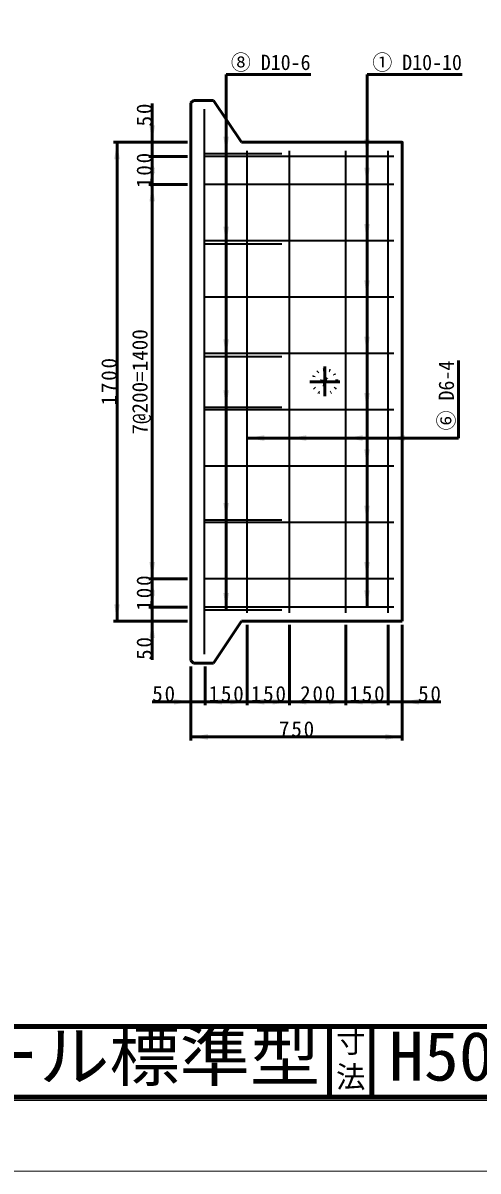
# Model space of a CAD drawing. Units: millimetres, scale not verified, with parts at other scales. Extents: x -2102 to 2102, y -1485 to 1485.
# Drawn here: x 37 to 683, y -1485 to 145 of the extents above; entities that cross this region are included whole.
import ezdxf
from ezdxf.enums import TextEntityAlignment as Align

# ---------------------------------------------------------------- set-up
doc = ezdxf.new("R2010")
doc.units = ezdxf.units.MM
doc.header["$LTSCALE"] = 5
doc.linetypes.add('DOTTED', pattern=[1.75, 0.25, -1.5])
doc.linetypes.add('LONG_DASHED_DOTTED', pattern=[15.25, 12, -1.5, 0.25, -1.5])
doc.layers.add('0-0_V-nasSTD', color=7, linetype='Continuous', lineweight=50)
doc.layers.add('0-1_0', color=7, linetype='Continuous', lineweight=100)
doc.styles.add('ＭＳ ゴシック', font='')
doc.styles.get('ＭＳ ゴシック').set_extended_font_data('MS Gothic')

msp = doc.modelspace()

# ---------------------------------------------------------------- linework, layer by layer
at = {"layer": '0-0_V-nasSTD'}
for p, q in [((325.579, -688.255), (325.579, 71.745)), ((325.579, 71.745), (445.579, 71.745)), ((525.579, -684.255), (525.579, 71.745)), ((525.579, 71.745), (660.579, 71.745)), ((279.179, 35.145), (275.579, 31.545)), ((307.579, 35.145), (279.179, 35.145)), ((307.579, 35.145), (347.579, -24.255)), ((275.579, 31.545), (275.579, -760.055)), ((270.579, -24.255), (165.579, -24.255)), ((170.579, -24.255), (170.579, -704.255)), ((270.579, -44.255), (215.579, -44.255)), ((220.579, -44.255), (220.579, -84.255)), ((270.579, -84.255), (215.579, -84.255)), ((220.579, -644.255), (220.579, -84.255)), ((655.579, -444.255), (655.579, -334.255)), ((355.579, -444.255), (655.579, -444.255)), ((270.579, -644.255), (215.579, -644.255)), ((220.579, -684.255), (220.579, -644.255)), ((270.579, -684.255), (215.579, -684.255)), ((270.579, -704.255), (165.579, -704.255)), ((347.579, -704.255), (307.579, -763.655)), ((575.579, -704.255), (347.579, -704.255)), ((355.579, -823.655), (355.579, -709.255)), ((415.579, -823.655), (415.579, -709.255)), ((495.579, -823.655), (495.579, -709.255)), ((555.579, -823.655), (555.579, -709.255)), ((575.579, -873.655), (575.579, -709.255)), ((275.579, -760.055), (279.179, -763.655)), ((279.179, -763.655), (307.579, -763.655)), ((275.579, -873.655), (275.579, -768.655)), ((295.579, -823.655), (295.579, -768.655)), ((295.579, -818.655), (355.579, -818.655)), ((355.579, -818.655), (415.579, -818.655)), ((575.579, -868.655), (275.579, -868.655))]:
    msp.add_line(p, q, dxfattribs=at)
at = {"layer": '0-0_V-nasSTD', "lineweight": 35}
for p, q in [((294.379, 22.745), (294.379, -751.255)), ((293.579, -40.255), (404.608, -40.255)), ((563.579, -44.255), (295.579, -44.255)), ((355.579, -692.255), (355.579, -36.255)), ((415.579, -692.255), (415.579, -36.255)), ((495.579, -692.255), (495.579, -36.255)), ((555.579, -692.255), (555.579, -36.255)), ((563.579, -84.255), (295.579, -84.255)), ((293.579, -168.255), (404.608, -168.255)), ((563.579, -164.255), (295.579, -164.255)), ((563.579, -244.255), (295.579, -244.255)), ((563.579, -324.255), (295.579, -324.255)), ((293.579, -328.255), (404.608, -328.255)), ((293.579, -400.255), (404.608, -400.255)), ((563.579, -404.255), (295.579, -404.255)), ((563.579, -484.255), (295.579, -484.255)), ((293.579, -560.255), (404.608, -560.255)), ((563.579, -564.255), (295.579, -564.255)), ((563.579, -644.255), (295.579, -644.255)), ((563.579, -684.255), (295.579, -684.255)), ((293.579, -688.255), (404.608, -688.255))]:
    msp.add_line(p, q, dxfattribs=at)
at = {"layer": '0-0_V-nasSTD', "linetype": 'LONG_DASHED_DOTTED'}
for p, q in [((465.579, -342.455), (465.579, -384.855)), ((444.379, -364.255), (486.779, -364.255))]:
    msp.add_line(p, q, dxfattribs=at)
at = {"layer": '0-0_V-nasSTD', "lineweight": 100}
for p, q in [((472.5, -1280), (472.5, -1380)), ((532.5, -1280), (532.5, -1380)), ((-1997.5, -1380), (1997.5, -1380))]:
    msp.add_line(p, q, dxfattribs=at)
at = {"layer": '0-0_V-nasSTD', "lineweight": 18}
for points in [[(-2102.5, -1485), (-2102.5, 1485), (2102.5, 1485), (2102.5, -1485)], [(-2002.5, -1385), (-2002.5, 1385), (2002.5, 1385), (2002.5, -1385)]]:
    msp.add_lwpolyline(points, close=True, dxfattribs=at)
at = {"layer": '0-0_V-nasSTD'}
for points in [[(220.579, -44.255), (220.579, -24.255), (220.579, 30.745)], [(575.579, -704.255), (575.579, -24.255), (347.579, -24.255)], [(220.579, -684.255), (220.579, -704.255), (220.579, -759.255)], [(295.579, -818.655), (275.579, -818.655), (220.579, -818.655)], [(415.579, -818.655), (495.579, -818.655), (555.579, -818.655)], [(555.579, -818.655), (575.579, -818.655), (630.579, -818.655)]]:
    msp.add_lwpolyline(points, dxfattribs=at)
at = {"layer": '0-0_V-nasSTD', "linetype": 'DOTTED'}
for radius in [17.2, 5]:
    msp.add_circle((465.579, -364.255), radius, dxfattribs=at)
at = {"layer": '0-0_V-nasSTD'}
for points in [[(216.579, -0.255), (220.579, -24.255), (220.579, -0.255)], [(220.579, -24.255), (220.579, -0.255), (224.579, -0.255)], [(321.579, -16.255), (325.579, -40.255), (325.579, -16.255)], [(325.579, -40.255), (325.579, -16.255), (329.579, -16.255)], [(166.579, -48.255), (170.579, -48.255), (170.579, -24.255)], [(170.579, -48.255), (170.579, -24.255), (174.579, -48.255)], [(521.579, -20.255), (525.579, -44.255), (525.579, -20.255)], [(525.579, -44.255), (525.579, -20.255), (529.579, -20.255)], [(216.579, -68.255), (220.579, -68.255), (220.579, -44.255)], [(220.579, -68.255), (220.579, -44.255), (224.579, -68.255)], [(216.579, -60.255), (220.579, -84.255), (220.579, -60.255)], [(220.579, -84.255), (220.579, -60.255), (224.579, -60.255)], [(521.579, -60.255), (525.579, -84.255), (525.579, -60.255)], [(525.579, -84.255), (525.579, -60.255), (529.579, -60.255)], [(216.579, -108.255), (220.579, -108.255), (220.579, -84.255)], [(220.579, -108.255), (220.579, -84.255), (224.579, -108.255)], [(321.579, -144.255), (325.579, -168.255), (325.579, -144.255)], [(325.579, -168.255), (325.579, -144.255), (329.579, -144.255)], [(521.579, -140.255), (525.579, -164.255), (525.579, -140.255)], [(525.579, -164.255), (525.579, -140.255), (529.579, -140.255)], [(521.579, -220.255), (525.579, -244.255), (525.579, -220.255)], [(525.579, -244.255), (525.579, -220.255), (529.579, -220.255)], [(321.579, -304.255), (325.579, -328.255), (325.579, -304.255)], [(325.579, -328.255), (325.579, -304.255), (329.579, -304.255)], [(521.579, -300.255), (525.579, -324.255), (525.579, -300.255)], [(525.579, -324.255), (525.579, -300.255), (529.579, -300.255)], [(321.579, -376.255), (325.579, -400.255), (325.579, -376.255)], [(325.579, -400.255), (325.579, -376.255), (329.579, -376.255)], [(521.579, -380.255), (525.579, -404.255), (525.579, -380.255)], [(525.579, -404.255), (525.579, -380.255), (529.579, -380.255)], [(355.579, -444.255), (379.579, -444.255), (379.579, -440.255)], [(355.579, -444.255), (379.579, -448.255), (379.579, -444.255)], [(415.579, -444.255), (439.579, -444.255), (439.579, -440.255)], [(415.579, -444.255), (439.579, -448.255), (439.579, -444.255)], [(495.579, -444.255), (519.579, -444.255), (519.579, -440.255)], [(495.579, -444.255), (519.579, -448.255), (519.579, -444.255)], [(555.579, -444.255), (579.579, -444.255), (579.579, -440.255)], [(555.579, -444.255), (579.579, -448.255), (579.579, -444.255)], [(521.579, -460.255), (525.579, -484.255), (525.579, -460.255)], [(525.579, -484.255), (525.579, -460.255), (529.579, -460.255)], [(321.579, -536.255), (325.579, -560.255), (325.579, -536.255)], [(325.579, -560.255), (325.579, -536.255), (329.579, -536.255)], [(521.579, -540.255), (525.579, -564.255), (525.579, -540.255)], [(525.579, -564.255), (525.579, -540.255), (529.579, -540.255)], [(216.579, -620.255), (220.579, -644.255), (220.579, -620.255)], [(220.579, -644.255), (220.579, -620.255), (224.579, -620.255)], [(521.579, -620.255), (525.579, -644.255), (525.579, -620.255)], [(525.579, -644.255), (525.579, -620.255), (529.579, -620.255)], [(216.579, -668.255), (220.579, -668.255), (220.579, -644.255)], [(220.579, -668.255), (220.579, -644.255), (224.579, -668.255)], [(216.579, -660.255), (220.579, -684.255), (220.579, -660.255)], [(220.579, -684.255), (220.579, -660.255), (224.579, -660.255)], [(321.579, -664.255), (325.579, -688.255), (325.579, -664.255)], [(325.579, -688.255), (325.579, -664.255), (329.579, -664.255)], [(521.579, -660.255), (525.579, -684.255), (525.579, -660.255)], [(525.579, -684.255), (525.579, -660.255), (529.579, -660.255)], [(166.579, -680.255), (170.579, -704.255), (170.579, -680.255)], [(170.579, -704.255), (170.579, -680.255), (174.579, -680.255)], [(216.579, -728.255), (220.579, -728.255), (220.579, -704.255)], [(220.579, -728.255), (220.579, -704.255), (224.579, -728.255)], [(251.579, -818.655), (251.579, -814.655), (275.579, -818.655)], [(295.579, -818.655), (319.579, -818.655), (319.579, -814.655)], [(331.579, -818.655), (331.579, -814.655), (355.579, -818.655)], [(355.579, -818.655), (379.579, -818.655), (379.579, -814.655)], [(391.579, -818.655), (391.579, -814.655), (415.579, -818.655)], [(415.579, -818.655), (439.579, -818.655), (439.579, -814.655)], [(471.579, -818.655), (471.579, -814.655), (495.579, -818.655)], [(495.579, -818.655), (519.579, -818.655), (519.579, -814.655)], [(531.579, -818.655), (531.579, -814.655), (555.579, -818.655)], [(575.579, -818.655), (599.579, -818.655), (599.579, -814.655)], [(251.579, -822.655), (251.579, -818.655), (275.579, -818.655)], [(295.579, -818.655), (319.579, -822.655), (319.579, -818.655)], [(331.579, -822.655), (331.579, -818.655), (355.579, -818.655)], [(355.579, -818.655), (379.579, -822.655), (379.579, -818.655)], [(391.579, -822.655), (391.579, -818.655), (415.579, -818.655)], [(415.579, -818.655), (439.579, -822.655), (439.579, -818.655)], [(471.579, -822.655), (471.579, -818.655), (495.579, -818.655)], [(495.579, -818.655), (519.579, -822.655), (519.579, -818.655)], [(531.579, -822.655), (531.579, -818.655), (555.579, -818.655)], [(575.579, -818.655), (599.579, -822.655), (599.579, -818.655)], [(275.579, -868.655), (299.579, -868.655), (299.579, -864.655)], [(275.579, -868.655), (299.579, -872.655), (299.579, -868.655)], [(551.579, -868.655), (551.579, -864.655), (575.579, -868.655)], [(551.579, -872.655), (551.579, -868.655), (575.579, -868.655)]]:
    msp.add_solid(points, dxfattribs=at)
at = {"layer": '0-1_0'}
msp.add_line((-1997.5, -1280), (1997.5, -1280), dxfattribs=at)

# ---------------------------------------------------------------- texts
at = {"layer": '0-0_V-nasSTD', "style": 'ＭＳ ゴシック'}
for s, height, width, p in [('⑧ D10-6', 21.85, 0.95, (332.308, 71.745)), ('① D10-10', 21.85, 0.95, (533.15, 71.745)), ('1stタッチウォール標準型', 69.65, 1.05, (-687.75, -1377.53)), ('H500×B750×L1997×t80', 69.65, 1.05, (556.5, -1377.492))]:
    msp.add_text(s, height=height, dxfattribs=dict(at, width=width)).set_placement(p, align=Align.BOTTOM_LEFT)
msp.add_text('7@200=1400', height=21.99, rotation=90, dxfattribs=at).set_placement((220.579, -439.255), align=Align.BOTTOM_LEFT)
at = {"layer": '0-0_V-nasSTD', "style": 'ＭＳ ゴシック', "width": 0.95}
msp.add_text('⑥ D6-4', height=21.85, rotation=90, dxfattribs=at).set_placement((655.579, -433.366), align=Align.BOTTOM_LEFT)
at = {"layer": '0-0_V-nasSTD', "style": 'ＭＳ ゴシック'}
for s, p in [('寸', (481.482, -1326.001)), ('法', (481.476, -1375.99))]:
    msp.add_text(s, height=30.79, dxfattribs=at).set_placement(p, align=Align.BOTTOM_LEFT)
at = {"layer": '0-0_V-nasSTD', "char_height": 21.99, "attachment_point": 7, "rotation": 90, "style": 'ＭＳ ゴシック'}
for s, insert in [('\\T1.17;50', (220.579, -1.755)), ('\\T1.17;100', (220.579, -89.255)), ('\\T1.17;1700', (170.579, -398.005)), ('\\T1.17;100', (220.579, -689.255)), ('\\T1.17;50', (220.579, -759.255))]:
    msp.add_mtext(s, dxfattribs=dict(at, insert=insert))
at = {"layer": '0-0_V-nasSTD', "char_height": 21.99, "attachment_point": 7, "style": 'ＭＳ ゴシック'}
for s, insert in [('\\T1.17;50', (220.579, -818.655)), ('\\T1.17;150', (300.579, -818.655)), ('\\T1.17;150', (360.579, -818.655)), ('\\T1.17;200', (430.579, -818.655)), ('\\T1.17;150', (500.579, -818.655)), ('\\T1.17;50', (598.079, -818.655)), ('\\T1.17;750', (400.579, -868.655))]:
    msp.add_mtext(s, dxfattribs=dict(at, insert=insert))

doc.saveas('drawing.dxf')
